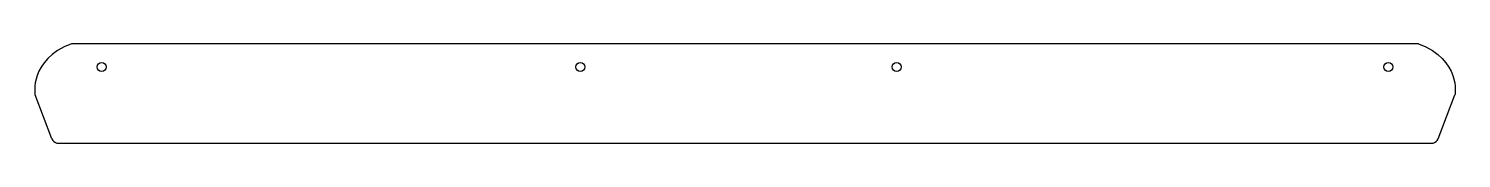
# Model space of a CAD drawing. Header units: millimetres. Extents: x 3 to 306, y 99 to 120.
import ezdxf

# ---------------------------------------------------------------- set-up
doc = ezdxf.new("R2010")
doc.units = ezdxf.units.MM
doc.layers.get('0').update_dxf_attribs({"lineweight": 25, "true_color": 0x000000})

msp = doc.modelspace()

# ---------------------------------------------------------------- linework, layer by layer
for p, q in [((296.86, 120.43), (12.01, 120.43)), ((7.89, 100.41), (4.3, 109.66)), ((300.98, 100.41), (304.57, 109.66)), ((8.95, 99.46), (299.92, 99.46))]:
    msp.add_line(p, q)
for centre in [(18.41, 115.53), (119.63, 115.53), (186.51, 115.53), (290.46, 115.53)]:
    msp.add_circle(centre, 0.956)
for centre, start, end in [((9.35, 100.96), 200.7262, 254.9976), ((299.52, 100.96), 285.0024, 339.2738)]:
    msp.add_arc(centre, 1.56, start, end)
for points in [[(12.01, 120.43), (2.96, 117), (4.3, 109.66), (4.3, 109.66)], [(296.86, 120.43), (305.91, 117), (304.57, 109.66), (304.57, 109.66)]]:
    msp.add_open_spline(points, degree=3)

doc.saveas('drawing.dxf')
